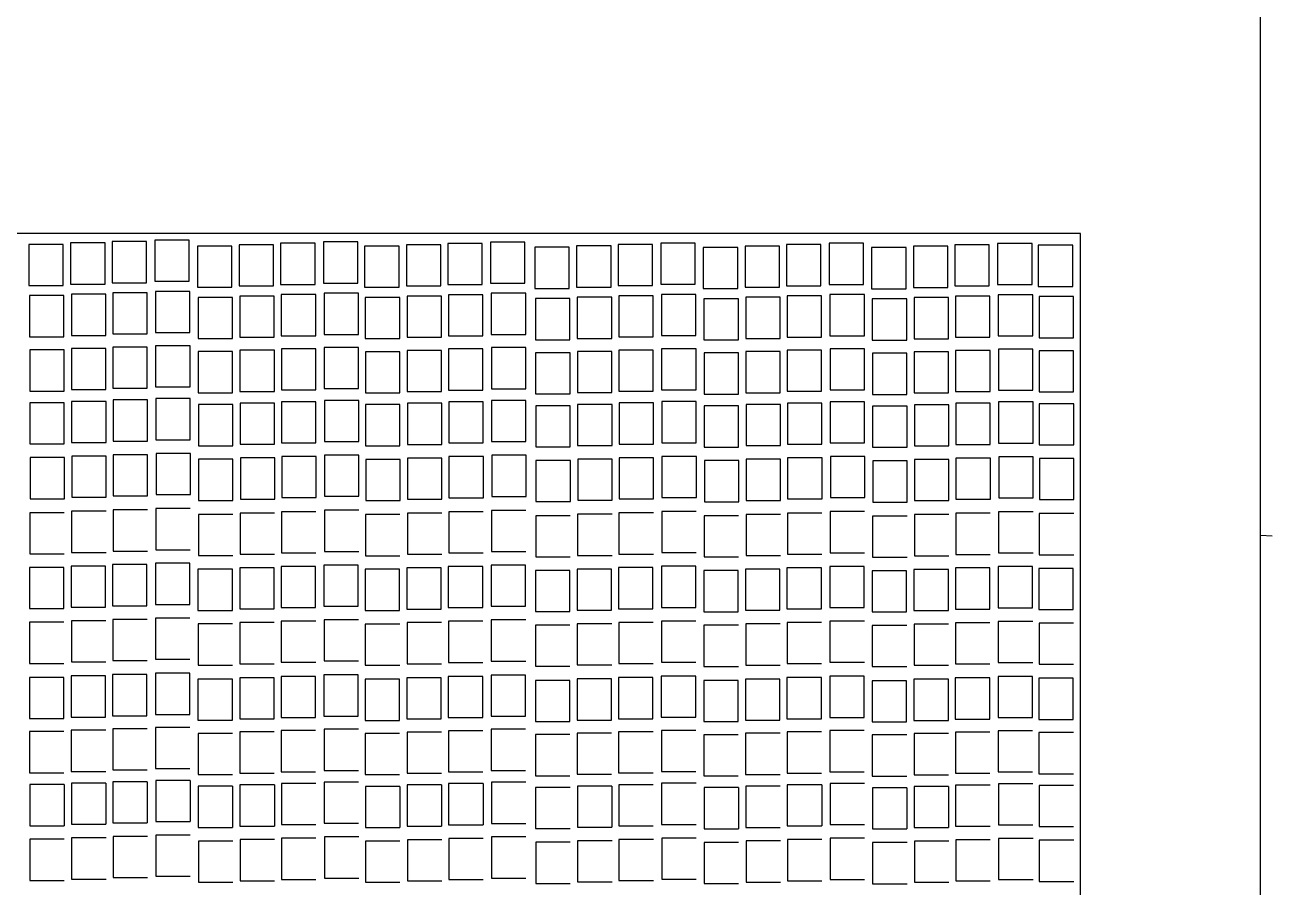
# Model space of a CAD drawing. Header units: inches. Extents: x -5775 to 2930, y 591 to 3437.
# Drawn here: x -5590.98 to -5579.68, y 2869.41 to 2877.22 of the extents above; entities that cross this region are included whole.
import ezdxf

# ---------------------------------------------------------------- set-up
doc = ezdxf.new("R2010")
doc.units = ezdxf.units.IN
doc.header["$LTSCALE"] = 20
doc.header["$MEASUREMENT"] = 0
doc.layers.add('Accesories', color=27, linetype='Continuous')

# ---------------------------------------------------------------- blocks, each defined once
blk = doc.blocks.new('Diesel Generator pl')
at = {"layer": 'Accesories'}
for p, q in [((5.3661, 2.01598), (5.36665, 2.02368)), ((5.3661, 2.01598), (5.36665, 2.02368)), ((6.20171, 2.01598), (3.76028, 2.01598)), ((6.20171, 2.01598), (4.46165, 2.01598)), ((6.04698, 1.89511), (5.16378, 1.89511)), ((5.16378, 1.89511), (5.16378, 0.53221)), ((5.17171, 1.8899), (5.17171, 1.8668)), ((5.19931, 1.8899), (5.17171, 1.8899)), ((5.19931, 1.8668), (5.19931, 1.8899)), ((5.23373, 1.89036), (5.20613, 1.89036)), ((5.20613, 1.89036), (5.20613, 1.86726)), ((5.23373, 1.86726), (5.23373, 1.89036)), ((5.24253, 1.89043), (5.24253, 1.86733)), ((5.27013, 1.89043), (5.24253, 1.89043)), ((5.27013, 1.86733), (5.27013, 1.89043)), ((5.30562, 1.89056), (5.27802, 1.89056)), ((5.27802, 1.89056), (5.27802, 1.86746)), ((5.30562, 1.86746), (5.30562, 1.89056)), ((5.34236, 1.89067), (5.31476, 1.89067)), ((5.31476, 1.89067), (5.31476, 1.86757)), ((5.34236, 1.86757), (5.34236, 1.89067)), ((5.35177, 1.89055), (5.35177, 1.86745)), ((5.37937, 1.86745), (5.37937, 1.89055)), ((5.4161, 1.89025), (5.3885, 1.89025)), ((5.3885, 1.89025), (5.3885, 1.86715)), ((5.4161, 1.86715), (5.4161, 1.89025)), ((5.42524, 1.89036), (5.42524, 1.86726)), ((5.45284, 1.86726), (5.45284, 1.89036)), ((5.48985, 1.89024), (5.46225, 1.89024)), ((5.46225, 1.89024), (5.46225, 1.86714)), ((5.48985, 1.86714), (5.48985, 1.89024)), ((5.49865, 1.89032), (5.49865, 1.86722)), ((5.52625, 1.86722), (5.52625, 1.89032)), ((5.53414, 1.89044), (5.53414, 1.86734)), ((5.56174, 1.86734), (5.56174, 1.89044)), ((5.57088, 1.89056), (5.57088, 1.86746)), ((5.59848, 1.86746), (5.59848, 1.89056)), ((5.17171, 1.8668), (5.19931, 1.8668)), ((5.20613, 1.86726), (5.23373, 1.86726)), ((5.24253, 1.86733), (5.27013, 1.86733)), ((5.27802, 1.86746), (5.30562, 1.86746)), ((5.31476, 1.86757), (5.34236, 1.86757)), ((5.35177, 1.86745), (5.37937, 1.86745)), ((5.3885, 1.86715), (5.4161, 1.86715)), ((5.42524, 1.86726), (5.45284, 1.86726)), ((5.46225, 1.86714), (5.48985, 1.86714)), ((5.49865, 1.86722), (5.52625, 1.86722)), ((5.53414, 1.86734), (5.56174, 1.86734)), ((5.57088, 1.86746), (5.59848, 1.86746)), ((5.17051, 1.86258), (5.17051, 1.83948)), ((5.19811, 1.86258), (5.17051, 1.86258)), ((5.19811, 1.83948), (5.19811, 1.86258)), ((5.23253, 1.86303), (5.20493, 1.86303)), ((5.20493, 1.86303), (5.20493, 1.83993)), ((5.23253, 1.83993), (5.23253, 1.86303)), ((5.24133, 1.86311), (5.24133, 1.84001)), ((5.26893, 1.86311), (5.24133, 1.86311)), ((5.26893, 1.84001), (5.26893, 1.86311)), ((5.30442, 1.86324), (5.27682, 1.86324)), ((5.27682, 1.86324), (5.27682, 1.84014)), ((5.30442, 1.84014), (5.30442, 1.86324)), ((5.34116, 1.86335), (5.31356, 1.86335)), ((5.31356, 1.86335), (5.31356, 1.84025)), ((5.34116, 1.84025), (5.34116, 1.86335)), ((5.35057, 1.86323), (5.35057, 1.84013)), ((5.37817, 1.84013), (5.37817, 1.86323)), ((5.3873, 1.86292), (5.3873, 1.83982)), ((5.4149, 1.86292), (5.3873, 1.86292)), ((5.4149, 1.83982), (5.4149, 1.86292)), ((5.42404, 1.86303), (5.42404, 1.83993)), ((5.45164, 1.83993), (5.45164, 1.86303)), ((5.46105, 1.86292), (5.46105, 1.83982)), ((5.48865, 1.86292), (5.46105, 1.86292)), ((5.48865, 1.83982), (5.48865, 1.86292)), ((5.49745, 1.86299), (5.49745, 1.83989)), ((5.52505, 1.83989), (5.52505, 1.86299)), ((5.53294, 1.86312), (5.53294, 1.84002)), ((5.56054, 1.84002), (5.56054, 1.86312)), ((5.56968, 1.86323), (5.56968, 1.84013)), ((5.59728, 1.84013), (5.59728, 1.86323)), ((5.17051, 1.83948), (5.19811, 1.83948)), ((5.19903, 1.83385), (5.17143, 1.83385)), ((5.17143, 1.83385), (5.17143, 1.81075)), ((5.19903, 1.81075), (5.19903, 1.83385)), ((5.20493, 1.83993), (5.23253, 1.83993)), ((5.23344, 1.83431), (5.20584, 1.83431)), ((5.20584, 1.83431), (5.20584, 1.81121)), ((5.23344, 1.81121), (5.23344, 1.83431)), ((5.24133, 1.84001), (5.26893, 1.84001)), ((5.24225, 1.83439), (5.24225, 1.81129)), ((5.26985, 1.83439), (5.24225, 1.83439)), ((5.26985, 1.81129), (5.26985, 1.83439)), ((5.27682, 1.84014), (5.30442, 1.84014)), ((5.30534, 1.83451), (5.27774, 1.83451)), ((5.27774, 1.83451), (5.27774, 1.81141)), ((5.30534, 1.81141), (5.30534, 1.83451)), ((5.31356, 1.84025), (5.34116, 1.84025)), ((5.34208, 1.83462), (5.31448, 1.83462)), ((5.31448, 1.83462), (5.31448, 1.81152)), ((5.34208, 1.81152), (5.34208, 1.83462)), ((5.35057, 1.84013), (5.37817, 1.84013)), ((5.35149, 1.83451), (5.35149, 1.81141)), ((5.37909, 1.81141), (5.37909, 1.83451)), ((5.3873, 1.83982), (5.4149, 1.83982)), ((5.41582, 1.8342), (5.38822, 1.8342)), ((5.38822, 1.8342), (5.38822, 1.8111)), ((5.41582, 1.8111), (5.41582, 1.8342)), ((5.42404, 1.83993), (5.45164, 1.83993)), ((5.42495, 1.83431), (5.42495, 1.81121)), ((5.45255, 1.81121), (5.45255, 1.83431)), ((5.46105, 1.83982), (5.48865, 1.83982)), ((5.46196, 1.83419), (5.46196, 1.81109)), ((5.48956, 1.83419), (5.46196, 1.83419)), ((5.48956, 1.81109), (5.48956, 1.83419)), ((5.49745, 1.83989), (5.52505, 1.83989)), ((5.49837, 1.83427), (5.49837, 1.81117)), ((5.52597, 1.81117), (5.52597, 1.83427)), ((5.53294, 1.84002), (5.56054, 1.84002)), ((5.53386, 1.8344), (5.53386, 1.8113)), ((5.56146, 1.8113), (5.56146, 1.8344)), ((5.56968, 1.84013), (5.59728, 1.84013)), ((5.5706, 1.83451), (5.5706, 1.81141)), ((5.5982, 1.81141), (5.5982, 1.83451)), ((5.17143, 1.81075), (5.19903, 1.81075)), ((5.20584, 1.81121), (5.23344, 1.81121)), ((5.24225, 1.81129), (5.26985, 1.81129)), ((5.27774, 1.81141), (5.30534, 1.81141)), ((5.31448, 1.81152), (5.34208, 1.81152)), ((5.35149, 1.81141), (5.37909, 1.81141)), ((5.38822, 1.8111), (5.41582, 1.8111)), ((5.42495, 1.81121), (5.45255, 1.81121)), ((5.46196, 1.81109), (5.48956, 1.81109)), ((5.49837, 1.81117), (5.52597, 1.81117)), ((5.53386, 1.8113), (5.56146, 1.8113)), ((5.5706, 1.81141), (5.5982, 1.81141)), ((5.19996, 1.80606), (5.17236, 1.80606)), ((5.17236, 1.80606), (5.17236, 1.78296)), ((5.19996, 1.78296), (5.19996, 1.80606)), ((5.23438, 1.80652), (5.20678, 1.80652)), ((5.20678, 1.80652), (5.20678, 1.78342)), ((5.23438, 1.78342), (5.23438, 1.80652)), ((5.24318, 1.80659), (5.24318, 1.78349)), ((5.27078, 1.80659), (5.24318, 1.80659)), ((5.27078, 1.78349), (5.27078, 1.80659)), ((5.30628, 1.80672), (5.27868, 1.80672)), ((5.27868, 1.80672), (5.27868, 1.78362)), ((5.30628, 1.78362), (5.30628, 1.80672)), ((5.31541, 1.80683), (5.31541, 1.78373)), ((5.34301, 1.80683), (5.31541, 1.80683)), ((5.34301, 1.78373), (5.34301, 1.80683)), ((5.35242, 1.80671), (5.35242, 1.78361)), ((5.38002, 1.78361), (5.38002, 1.80671)), ((5.38915, 1.80641), (5.38915, 1.78331)), ((5.41675, 1.80641), (5.38915, 1.80641)), ((5.41675, 1.78331), (5.41675, 1.80641)), ((5.42589, 1.80652), (5.42589, 1.78342)), ((5.45349, 1.78342), (5.45349, 1.80652)), ((5.4905, 1.8064), (5.4629, 1.8064)), ((5.4629, 1.8064), (5.4629, 1.7833)), ((5.4905, 1.7833), (5.4905, 1.8064)), ((5.4993, 1.80648), (5.4993, 1.78338)), ((5.5269, 1.78338), (5.5269, 1.80648)), ((5.53479, 1.80661), (5.53479, 1.78351)), ((5.53479, 1.80661), (5.56239, 1.80661)), ((5.56239, 1.78351), (5.56239, 1.80661)), ((5.57153, 1.80672), (5.57153, 1.78362)), ((5.59913, 1.78362), (5.59913, 1.80672)), ((5.20678, 1.78342), (5.23438, 1.78342)), ((5.24318, 1.78349), (5.27078, 1.78349)), ((5.27868, 1.78362), (5.30628, 1.78362)), ((5.31541, 1.78373), (5.34301, 1.78373)), ((5.35242, 1.78361), (5.38002, 1.78361)), ((5.38915, 1.78331), (5.41675, 1.78331)), ((5.42589, 1.78342), (5.45349, 1.78342)), ((5.4629, 1.7833), (5.4905, 1.7833)), ((5.4993, 1.78338), (5.5269, 1.78338)), ((5.53479, 1.78351), (5.56239, 1.78351)), ((5.57153, 1.78362), (5.59913, 1.78362)), ((5.17236, 1.78296), (5.19996, 1.78296)), ((5.17331, 1.77802), (5.17331, 1.75492)), ((5.20091, 1.77802), (5.17331, 1.77802)), ((5.20091, 1.75492), (5.20091, 1.77802)), ((5.23532, 1.77847), (5.20772, 1.77847)), ((5.20772, 1.77847), (5.20772, 1.75537)), ((5.23532, 1.75537), (5.23532, 1.77847)), ((5.27173, 1.77855), (5.24413, 1.77855)), ((5.24413, 1.77855), (5.24413, 1.75545)), ((5.27173, 1.75545), (5.27173, 1.77855)), ((5.30722, 1.77868), (5.27962, 1.77868)), ((5.27962, 1.77868), (5.27962, 1.75558)), ((5.30722, 1.75558), (5.30722, 1.77868)), ((5.34396, 1.77879), (5.31636, 1.77879)), ((5.31636, 1.77879), (5.31636, 1.75569)), ((5.34396, 1.75569), (5.34396, 1.77879)), ((5.35336, 1.77867), (5.35336, 1.75557)), ((5.38096, 1.75557), (5.38096, 1.77867)), ((5.3901, 1.77836), (5.3901, 1.75526)), ((5.4177, 1.77836), (5.3901, 1.77836)), ((5.4177, 1.75526), (5.4177, 1.77836)), ((5.42683, 1.77847), (5.42683, 1.75537)), ((5.45443, 1.75537), (5.45443, 1.77847)), ((5.49144, 1.77836), (5.46384, 1.77836)), ((5.46384, 1.77836), (5.46384, 1.75526)), ((5.49144, 1.75526), (5.49144, 1.77836)), ((5.50025, 1.77843), (5.50025, 1.75533)), ((5.52785, 1.75533), (5.52785, 1.77843)), ((5.53574, 1.77856), (5.53574, 1.75546)), ((5.53574, 1.77856), (5.56334, 1.77856)), ((5.56334, 1.75546), (5.56334, 1.77856)), ((5.57247, 1.77867), (5.57247, 1.75557)), ((5.60007, 1.75557), (5.60007, 1.77867)), ((5.19796, 1.74956), (5.17036, 1.74956)), ((5.17036, 1.74956), (5.17036, 1.72646)), ((5.17331, 1.75492), (5.20091, 1.75492)), ((5.19796, 1.72646), (5.19796, 1.74956)), ((5.23238, 1.75002), (5.20478, 1.75002)), ((5.20478, 1.75002), (5.20478, 1.72692)), ((5.20772, 1.75537), (5.23532, 1.75537)), ((5.23238, 1.72692), (5.23238, 1.75002)), ((5.26878, 1.75009), (5.24118, 1.75009)), ((5.24118, 1.75009), (5.24118, 1.72699)), ((5.24413, 1.75545), (5.27173, 1.75545)), ((5.26878, 1.72699), (5.26878, 1.75009)), ((5.30427, 1.75022), (5.27667, 1.75022)), ((5.27667, 1.75022), (5.27667, 1.72712)), ((5.27962, 1.75558), (5.30722, 1.75558)), ((5.30427, 1.72712), (5.30427, 1.75022)), ((5.31341, 1.75033), (5.31341, 1.72723)), ((5.34101, 1.75033), (5.31341, 1.75033)), ((5.31636, 1.75569), (5.34396, 1.75569)), ((5.34101, 1.72723), (5.34101, 1.75033)), ((5.35042, 1.75021), (5.35042, 1.72711)), ((5.35336, 1.75557), (5.38096, 1.75557)), ((5.37802, 1.72711), (5.37802, 1.75021)), ((5.41475, 1.74991), (5.38715, 1.74991)), ((5.38715, 1.74991), (5.38715, 1.72681)), ((5.3901, 1.75526), (5.4177, 1.75526)), ((5.41475, 1.72681), (5.41475, 1.74991)), ((5.42389, 1.75002), (5.42389, 1.72692)), ((5.42683, 1.75537), (5.45443, 1.75537)), ((5.45149, 1.72692), (5.45149, 1.75002)), ((5.4885, 1.7499), (5.4609, 1.7499)), ((5.4609, 1.7499), (5.4609, 1.7268)), ((5.46384, 1.75526), (5.49144, 1.75526)), ((5.4885, 1.7268), (5.4885, 1.7499)), ((5.4973, 1.74998), (5.4973, 1.72688)), ((5.50025, 1.75533), (5.52785, 1.75533)), ((5.5249, 1.72688), (5.5249, 1.74998)), ((5.53279, 1.75011), (5.53279, 1.72701)), ((5.53574, 1.75546), (5.56334, 1.75546)), ((5.56039, 1.72701), (5.56039, 1.75011)), ((5.56953, 1.75022), (5.56953, 1.72712)), ((5.57247, 1.75557), (5.60007, 1.75557)), ((5.59713, 1.72712), (5.59713, 1.75022)), ((5.17036, 1.72646), (5.19796, 1.72646)), ((5.20478, 1.72692), (5.23238, 1.72692)), ((5.24118, 1.72699), (5.26878, 1.72699)), ((5.27667, 1.72712), (5.30427, 1.72712)), ((5.31341, 1.72723), (5.34101, 1.72723)), ((5.35042, 1.72711), (5.37802, 1.72711)), ((5.38715, 1.72681), (5.41475, 1.72681)), ((5.42389, 1.72692), (5.45149, 1.72692)), ((5.4609, 1.7268), (5.4885, 1.7268)), ((5.4973, 1.72688), (5.5249, 1.72688)), ((5.53279, 1.72701), (5.56039, 1.72701)), ((5.56953, 1.72712), (5.59713, 1.72712)), ((5.19888, 1.72084), (5.17128, 1.72084)), ((5.17128, 1.72084), (5.17128, 1.69774)), ((5.19888, 1.69774), (5.19888, 1.72084)), ((5.23329, 1.72129), (5.20569, 1.72129)), ((5.20569, 1.72129), (5.20569, 1.69819)), ((5.23329, 1.69819), (5.23329, 1.72129)), ((5.2421, 1.72137), (5.2421, 1.69827)), ((5.2697, 1.72137), (5.2421, 1.72137)), ((5.2697, 1.69827), (5.2697, 1.72137)), ((5.30519, 1.7215), (5.27759, 1.7215)), ((5.27759, 1.7215), (5.27759, 1.6984)), ((5.30519, 1.6984), (5.30519, 1.7215)), ((5.31433, 1.72161), (5.31433, 1.69851)), ((5.34193, 1.72161), (5.31433, 1.72161)), ((5.34193, 1.69851), (5.34193, 1.72161)), ((5.35134, 1.72149), (5.35134, 1.69839)), ((5.37894, 1.69839), (5.37894, 1.72149)), ((5.38807, 1.72119), (5.38807, 1.69809)), ((5.41567, 1.72119), (5.38807, 1.72119)), ((5.41567, 1.69809), (5.41567, 1.72119)), ((5.4248, 1.7213), (5.4248, 1.6982)), ((5.4524, 1.6982), (5.4524, 1.7213)), ((5.46181, 1.72118), (5.46181, 1.69808)), ((5.48941, 1.72118), (5.46181, 1.72118)), ((5.48941, 1.69808), (5.48941, 1.72118)), ((5.49822, 1.72126), (5.49822, 1.69816)), ((5.52582, 1.69816), (5.52582, 1.72126)), ((5.53371, 1.72138), (5.53371, 1.69828)), ((5.53371, 1.72138), (5.56131, 1.72138)), ((5.56131, 1.69828), (5.56131, 1.72138)), ((5.57045, 1.72149), (5.57045, 1.69839)), ((5.59805, 1.69839), (5.59805, 1.72149)), ((5.17128, 1.69774), (5.19888, 1.69774)), ((5.17221, 1.69305), (5.17221, 1.66995)), ((5.19981, 1.69305), (5.17221, 1.69305)), ((5.19981, 1.66995), (5.19981, 1.69305)), ((5.20569, 1.69819), (5.23329, 1.69819)), ((5.20663, 1.6935), (5.20663, 1.6704)), ((5.23423, 1.6935), (5.20663, 1.6935)), ((5.23423, 1.6704), (5.23423, 1.6935)), ((5.2421, 1.69827), (5.2697, 1.69827)), ((5.27063, 1.69358), (5.24303, 1.69358)), ((5.24303, 1.69358), (5.24303, 1.67048)), ((5.27063, 1.67048), (5.27063, 1.69358)), ((5.27759, 1.6984), (5.30519, 1.6984)), ((5.30613, 1.69371), (5.27853, 1.69371)), ((5.27853, 1.69371), (5.27853, 1.67061)), ((5.30613, 1.67061), (5.30613, 1.69371)), ((5.31433, 1.69851), (5.34193, 1.69851)), ((5.31526, 1.69382), (5.31526, 1.67072)), ((5.34286, 1.69382), (5.31526, 1.69382)), ((5.34286, 1.67072), (5.34286, 1.69382)), ((5.35134, 1.69839), (5.37894, 1.69839)), ((5.35227, 1.6937), (5.35227, 1.6706)), ((5.37987, 1.6706), (5.37987, 1.6937)), ((5.38807, 1.69809), (5.41567, 1.69809)), ((5.389, 1.69339), (5.389, 1.67029)), ((5.4166, 1.69339), (5.389, 1.69339)), ((5.4166, 1.67029), (5.4166, 1.69339)), ((5.4248, 1.6982), (5.4524, 1.6982)), ((5.42574, 1.6935), (5.42574, 1.6704)), ((5.45334, 1.6704), (5.45334, 1.6935)), ((5.46181, 1.69808), (5.48941, 1.69808)), ((5.49035, 1.69339), (5.46275, 1.69339)), ((5.46275, 1.69339), (5.46275, 1.67029)), ((5.49035, 1.67029), (5.49035, 1.69339)), ((5.49822, 1.69816), (5.52582, 1.69816)), ((5.49915, 1.69346), (5.49915, 1.67036)), ((5.52675, 1.67036), (5.52675, 1.69346)), ((5.53371, 1.69828), (5.56131, 1.69828)), ((5.53464, 1.69359), (5.53464, 1.67049)), ((5.56224, 1.67049), (5.56224, 1.69359)), ((5.57045, 1.69839), (5.59805, 1.69839)), ((5.57138, 1.6937), (5.57138, 1.6706)), ((5.59898, 1.6706), (5.59898, 1.6937)), ((5.17221, 1.66995), (5.19981, 1.66995)), ((5.20663, 1.6704), (5.23423, 1.6704)), ((5.24303, 1.67048), (5.27063, 1.67048)), ((5.27853, 1.67061), (5.30613, 1.67061)), ((5.31526, 1.67072), (5.34286, 1.67072)), ((5.35227, 1.6706), (5.37987, 1.6706)), ((5.389, 1.67029), (5.4166, 1.67029)), ((5.42574, 1.6704), (5.45334, 1.6704)), ((5.46275, 1.67029), (5.49035, 1.67029)), ((5.49915, 1.67036), (5.52675, 1.67036)), ((5.53464, 1.67049), (5.56224, 1.67049)), ((5.57138, 1.6706), (5.59898, 1.6706)), ((5.20076, 1.665), (5.17316, 1.665)), ((5.17316, 1.665), (5.17316, 1.6419)), ((5.20076, 1.6419), (5.20076, 1.665)), ((5.23517, 1.66546), (5.20757, 1.66546)), ((5.20757, 1.66546), (5.20757, 1.64236)), ((5.23517, 1.64236), (5.23517, 1.66546)), ((5.24398, 1.66553), (5.24398, 1.64243)), ((5.27158, 1.66553), (5.24398, 1.66553)), ((5.27158, 1.64243), (5.27158, 1.66553)), ((5.30707, 1.66566), (5.27947, 1.66566)), ((5.27947, 1.66566), (5.27947, 1.64256)), ((5.30707, 1.64256), (5.30707, 1.66566)), ((5.31621, 1.66577), (5.31621, 1.64267)), ((5.34381, 1.66577), (5.31621, 1.66577)), ((5.34381, 1.64267), (5.34381, 1.66577)), ((5.35321, 1.66565), (5.35321, 1.64255)), ((5.38081, 1.64255), (5.38081, 1.66565)), ((5.41755, 1.66535), (5.38995, 1.66535)), ((5.38995, 1.66535), (5.38995, 1.64225)), ((5.41755, 1.64225), (5.41755, 1.66535)), ((5.42668, 1.66546), (5.42668, 1.64236)), ((5.45428, 1.64236), (5.45428, 1.66546)), ((5.49129, 1.66534), (5.46369, 1.66534)), ((5.46369, 1.66534), (5.46369, 1.64224)), ((5.49129, 1.64224), (5.49129, 1.66534)), ((5.5001, 1.66542), (5.5001, 1.64232)), ((5.5277, 1.64232), (5.5277, 1.66542)), ((5.53559, 1.66555), (5.56319, 1.66555)), ((5.53559, 1.66555), (5.53559, 1.64245)), ((5.56319, 1.64245), (5.56319, 1.66555)), ((5.57232, 1.66566), (5.57232, 1.64256)), ((5.59992, 1.64256), (5.59992, 1.66566)), ((5.17316, 1.6419), (5.20076, 1.6419)), ((5.20757, 1.64236), (5.23517, 1.64236)), ((5.24398, 1.64243), (5.27158, 1.64243)), ((5.27947, 1.64256), (5.30707, 1.64256)), ((5.31621, 1.64267), (5.34381, 1.64267)), ((5.35321, 1.64255), (5.38081, 1.64255)), ((5.38995, 1.64225), (5.41755, 1.64225)), ((5.42668, 1.64236), (5.45428, 1.64236)), ((5.46369, 1.64224), (5.49129, 1.64224)), ((5.5001, 1.64232), (5.5277, 1.64232)), ((5.53559, 1.64245), (5.56319, 1.64245)), ((5.57232, 1.64256), (5.59992, 1.64256)), ((5.19788, 1.63651), (5.17028, 1.63651)), ((5.17028, 1.63651), (5.17028, 1.61341)), ((5.19788, 1.61341), (5.19788, 1.63651)), ((5.23229, 1.63697), (5.20469, 1.63697)), ((5.20469, 1.63697), (5.20469, 1.61387)), ((5.23229, 1.61387), (5.23229, 1.63697)), ((5.2687, 1.63704), (5.2411, 1.63704)), ((5.2411, 1.63704), (5.2411, 1.61394)), ((5.2687, 1.61394), (5.2687, 1.63704)), ((5.30419, 1.63717), (5.27659, 1.63717)), ((5.27659, 1.63717), (5.27659, 1.61407)), ((5.30419, 1.61407), (5.30419, 1.63717)), ((5.34093, 1.63728), (5.31333, 1.63728)), ((5.31333, 1.63728), (5.31333, 1.61418)), ((5.34093, 1.61418), (5.34093, 1.63728)), ((5.35033, 1.63716), (5.35033, 1.61406)), ((5.37793, 1.61406), (5.37793, 1.63716)), ((5.38707, 1.63686), (5.38707, 1.61376)), ((5.41467, 1.63686), (5.38707, 1.63686)), ((5.41467, 1.61376), (5.41467, 1.63686)), ((5.4238, 1.63697), (5.4238, 1.61387)), ((5.4514, 1.61387), (5.4514, 1.63697)), ((5.46081, 1.63685), (5.46081, 1.61375)), ((5.48841, 1.63685), (5.46081, 1.63685)), ((5.48841, 1.61375), (5.48841, 1.63685)), ((5.49721, 1.63693), (5.49721, 1.61383)), ((5.52481, 1.61383), (5.52481, 1.63693)), ((5.53271, 1.63705), (5.53271, 1.61395)), ((5.56031, 1.61395), (5.56031, 1.63705)), ((5.56944, 1.63716), (5.56944, 1.61406)), ((5.59704, 1.61406), (5.59704, 1.63716)), ((5.17028, 1.61341), (5.19788, 1.61341)), ((5.19879, 1.60779), (5.17119, 1.60779)), ((5.17119, 1.60779), (5.17119, 1.58469)), ((5.19879, 1.58469), (5.19879, 1.60779)), ((5.20469, 1.61387), (5.23229, 1.61387)), ((5.23321, 1.60824), (5.20561, 1.60824)), ((5.20561, 1.60824), (5.20561, 1.58514)), ((5.23321, 1.58514), (5.23321, 1.60824)), ((5.2411, 1.61394), (5.2687, 1.61394)), ((5.24201, 1.60832), (5.24201, 1.58522)), ((5.26961, 1.60832), (5.24201, 1.60832)), ((5.26961, 1.58522), (5.26961, 1.60832)), ((5.27659, 1.61407), (5.30419, 1.61407)), ((5.30511, 1.60845), (5.27751, 1.60845)), ((5.27751, 1.60845), (5.27751, 1.58535)), ((5.30511, 1.58535), (5.30511, 1.60845)), ((5.31333, 1.61418), (5.34093, 1.61418)), ((5.34184, 1.60856), (5.31424, 1.60856)), ((5.31424, 1.60856), (5.31424, 1.58546)), ((5.34184, 1.58546), (5.34184, 1.60856)), ((5.35033, 1.61406), (5.37793, 1.61406)), ((5.35125, 1.60844), (5.35125, 1.58534)), ((5.37885, 1.58534), (5.37885, 1.60844)), ((5.38707, 1.61376), (5.41467, 1.61376)), ((5.38798, 1.60813), (5.38798, 1.58503)), ((5.41558, 1.60813), (5.38798, 1.60813)), ((5.41558, 1.58503), (5.41558, 1.60813)), ((5.4238, 1.61387), (5.4514, 1.61387)), ((5.42472, 1.60825), (5.42472, 1.58515)), ((5.45232, 1.58515), (5.45232, 1.60825)), ((5.46081, 1.61375), (5.48841, 1.61375)), ((5.48933, 1.60813), (5.46173, 1.60813)), ((5.46173, 1.60813), (5.46173, 1.58503)), ((5.48933, 1.58503), (5.48933, 1.60813)), ((5.49721, 1.61383), (5.52481, 1.61383)), ((5.49813, 1.6082), (5.49813, 1.5851)), ((5.52573, 1.5851), (5.52573, 1.6082)), ((5.53271, 1.61395), (5.56031, 1.61395)), ((5.53363, 1.60833), (5.53363, 1.58523)), ((5.56123, 1.58523), (5.56123, 1.60833)), ((5.56944, 1.61406), (5.59704, 1.61406)), ((5.57036, 1.60844), (5.57036, 1.58534)), ((5.59796, 1.58534), (5.59796, 1.60844)), ((5.17119, 1.58469), (5.19879, 1.58469)), ((5.20561, 1.58514), (5.23321, 1.58514)), ((5.24201, 1.58522), (5.26961, 1.58522)), ((5.27751, 1.58535), (5.30511, 1.58535)), ((5.31424, 1.58546), (5.34184, 1.58546)), ((5.35125, 1.58534), (5.37885, 1.58534)), ((5.38798, 1.58503), (5.41558, 1.58503)), ((5.42472, 1.58515), (5.45232, 1.58515)), ((5.46173, 1.58503), (5.48933, 1.58503)), ((5.49813, 1.5851), (5.52573, 1.5851)), ((5.53363, 1.58523), (5.56123, 1.58523)), ((5.57036, 1.58534), (5.59796, 1.58534)), ((5.19973, 1.57999), (5.17213, 1.57999)), ((5.17213, 1.57999), (5.17213, 1.55689)), ((5.19973, 1.55689), (5.19973, 1.57999)), ((5.23415, 1.58045), (5.20655, 1.58045)), ((5.20655, 1.58045), (5.20655, 1.55735)), ((5.23415, 1.55735), (5.23415, 1.58045)), ((5.24295, 1.58053), (5.24295, 1.55743)), ((5.27055, 1.58053), (5.24295, 1.58053)), ((5.27055, 1.55743), (5.27055, 1.58053)), ((5.30604, 1.58065), (5.27844, 1.58065)), ((5.27844, 1.58065), (5.27844, 1.55755)), ((5.30604, 1.55755), (5.30604, 1.58065)), ((5.31518, 1.58077), (5.31518, 1.55767)), ((5.34278, 1.58077), (5.31518, 1.58077)), ((5.34278, 1.55767), (5.34278, 1.58077)), ((5.35219, 1.58065), (5.35219, 1.55755)), ((5.37979, 1.55755), (5.37979, 1.58065)), ((5.41652, 1.58034), (5.38892, 1.58034)), ((5.38892, 1.58034), (5.38892, 1.55724)), ((5.41652, 1.55724), (5.41652, 1.58034)), ((5.42566, 1.58045), (5.42566, 1.55735)), ((5.45326, 1.55735), (5.45326, 1.58045)), ((5.49026, 1.58033), (5.46266, 1.58033)), ((5.46266, 1.58033), (5.46266, 1.55723)), ((5.49026, 1.55723), (5.49026, 1.58033)), ((5.49907, 1.58041), (5.49907, 1.55731)), ((5.52667, 1.55731), (5.52667, 1.58041)), ((5.53456, 1.58054), (5.53456, 1.55744)), ((5.53456, 1.58054), (5.56216, 1.58054)), ((5.56216, 1.55744), (5.56216, 1.58054)), ((5.5713, 1.58065), (5.5713, 1.55755)), ((5.5989, 1.55755), (5.5989, 1.58065)), ((5.20655, 1.55735), (5.23415, 1.55735)), ((5.24295, 1.55743), (5.27055, 1.55743)), ((5.27844, 1.55755), (5.30604, 1.55755)), ((5.31518, 1.55767), (5.34278, 1.55767)), ((5.35219, 1.55755), (5.37979, 1.55755)), ((5.38892, 1.55724), (5.41652, 1.55724)), ((5.42566, 1.55735), (5.45326, 1.55735)), ((5.46266, 1.55723), (5.49026, 1.55723)), ((5.49907, 1.55731), (5.52667, 1.55731)), ((5.53456, 1.55744), (5.56216, 1.55744)), ((5.5713, 1.55755), (5.5989, 1.55755)), ((5.17213, 1.55689), (5.19973, 1.55689)), ((5.17307, 1.55195), (5.17307, 1.52885)), ((5.20067, 1.55195), (5.17307, 1.55195)), ((5.20067, 1.52885), (5.20067, 1.55195)), ((5.20749, 1.55241), (5.20749, 1.52931)), ((5.23509, 1.55241), (5.20749, 1.55241)), ((5.23509, 1.52931), (5.23509, 1.55241)), ((5.24389, 1.55248), (5.24389, 1.52938)), ((5.27149, 1.55248), (5.24389, 1.55248)), ((5.27149, 1.52938), (5.27149, 1.55248)), ((5.30699, 1.55261), (5.27939, 1.55261)), ((5.27939, 1.55261), (5.27939, 1.52951)), ((5.30699, 1.52951), (5.30699, 1.55261)), ((5.34372, 1.55272), (5.31612, 1.55272)), ((5.31612, 1.55272), (5.31612, 1.52962)), ((5.34372, 1.52962), (5.34372, 1.55272)), ((5.35313, 1.5526), (5.35313, 1.5295)), ((5.38073, 1.5295), (5.38073, 1.5526)), ((5.41746, 1.5523), (5.38986, 1.5523)), ((5.38986, 1.5523), (5.38986, 1.5292)), ((5.41746, 1.5292), (5.41746, 1.5523)), ((5.4266, 1.55241), (5.4266, 1.52931)), ((5.4542, 1.52931), (5.4542, 1.55241)), ((5.49121, 1.55229), (5.46361, 1.55229)), ((5.46361, 1.55229), (5.46361, 1.52919)), ((5.49121, 1.52919), (5.49121, 1.55229)), ((5.50001, 1.55237), (5.50001, 1.52927)), ((5.52761, 1.52927), (5.52761, 1.55237)), ((5.5355, 1.55249), (5.5355, 1.52939)), ((5.5631, 1.52939), (5.5631, 1.55249)), ((5.57224, 1.55261), (5.57224, 1.52951)), ((5.59984, 1.52951), (5.59984, 1.55261)), ((5.17307, 1.52885), (5.20067, 1.52885)), ((5.20749, 1.52931), (5.23509, 1.52931)), ((5.24389, 1.52938), (5.27149, 1.52938)), ((5.27939, 1.52951), (5.30699, 1.52951)), ((5.31612, 1.52962), (5.34372, 1.52962)), ((5.35313, 1.5295), (5.38073, 1.5295)), ((5.38986, 1.5292), (5.41746, 1.5292)), ((5.4266, 1.52931), (5.4542, 1.52931)), ((5.46361, 1.52919), (5.49121, 1.52919)), ((5.50001, 1.52927), (5.52761, 1.52927)), ((5.5355, 1.52939), (5.5631, 1.52939)), ((5.57224, 1.52951), (5.59984, 1.52951)), ((5.19714, 1.52224), (5.16954, 1.52224)), ((5.16954, 1.52224), (5.16954, 1.49914)), ((5.19714, 1.49914), (5.19714, 1.52224)), ((5.20395, 1.5227), (5.20395, 1.4996)), ((5.23155, 1.5227), (5.20395, 1.5227)), ((5.23155, 1.4996), (5.23155, 1.5227)), ((5.24035, 1.52278), (5.24035, 1.49968)), ((5.26795, 1.52278), (5.24035, 1.52278)), ((5.26795, 1.49968), (5.26795, 1.52278)), ((5.30345, 1.5229), (5.27585, 1.5229)), ((5.27585, 1.5229), (5.27585, 1.4998)), ((5.30345, 1.4998), (5.30345, 1.5229)), ((5.34018, 1.52301), (5.31258, 1.52301)), ((5.31258, 1.52301), (5.31258, 1.49991)), ((5.34018, 1.49991), (5.34018, 1.52301)), ((5.34959, 1.5229), (5.34959, 1.4998)), ((5.37719, 1.4998), (5.37719, 1.5229)), ((5.38633, 1.52259), (5.38633, 1.49949)), ((5.41393, 1.52259), (5.38633, 1.52259)), ((5.41393, 1.49949), (5.41393, 1.52259)), ((5.42306, 1.5227), (5.42306, 1.4996)), ((5.45066, 1.4996), (5.45066, 1.5227)), ((5.48767, 1.52258), (5.46007, 1.52258)), ((5.46007, 1.52258), (5.46007, 1.49948)), ((5.48767, 1.49948), (5.48767, 1.52258)), ((5.49647, 1.52266), (5.49647, 1.49956)), ((5.52407, 1.49956), (5.52407, 1.52266)), ((5.53197, 1.52279), (5.53197, 1.49969)), ((5.55957, 1.49969), (5.55957, 1.52279)), ((5.5687, 1.5229), (5.5687, 1.4998)), ((5.5963, 1.4998), (5.5963, 1.5229)), ((5.16954, 1.49914), (5.19714, 1.49914)), ((5.20395, 1.4996), (5.23155, 1.4996)), ((5.24035, 1.49968), (5.26795, 1.49968)), ((5.27585, 1.4998), (5.30345, 1.4998)), ((5.31258, 1.49991), (5.34018, 1.49991)), ((5.34959, 1.4998), (5.37719, 1.4998)), ((5.38633, 1.49949), (5.41393, 1.49949)), ((5.42306, 1.4996), (5.45066, 1.4996)), ((5.46007, 1.49948), (5.48767, 1.49948)), ((5.49647, 1.49956), (5.52407, 1.49956)), ((5.53197, 1.49969), (5.55957, 1.49969)), ((5.5687, 1.4998), (5.5963, 1.4998)), ((5.17045, 1.49352), (5.17045, 1.47042)), ((5.19805, 1.49352), (5.17045, 1.49352)), ((5.19805, 1.47042), (5.19805, 1.49352)), ((5.20487, 1.49398), (5.20487, 1.47088)), ((5.23247, 1.49398), (5.20487, 1.49398)), ((5.23247, 1.47088), (5.23247, 1.49398)), ((5.26887, 1.49405), (5.24127, 1.49405)), ((5.24127, 1.49405), (5.24127, 1.47095)), ((5.26887, 1.47095), (5.26887, 1.49405)), ((5.27677, 1.49418), (5.27677, 1.47108)), ((5.30437, 1.49418), (5.27677, 1.49418)), ((5.30437, 1.47108), (5.30437, 1.49418)), ((5.3135, 1.49429), (5.3135, 1.47119)), ((5.3411, 1.49429), (5.3135, 1.49429)), ((5.3411, 1.47119), (5.3411, 1.49429)), ((5.35051, 1.49417), (5.35051, 1.47107)), ((5.37811, 1.47107), (5.37811, 1.49417)), ((5.38724, 1.49387), (5.38724, 1.47077)), ((5.41484, 1.49387), (5.38724, 1.49387)), ((5.41484, 1.47077), (5.41484, 1.49387)), ((5.42398, 1.49398), (5.42398, 1.47088)), ((5.45158, 1.47088), (5.45158, 1.49398)), ((5.46099, 1.49386), (5.46099, 1.47076)), ((5.48859, 1.49386), (5.46099, 1.49386)), ((5.48859, 1.47076), (5.48859, 1.49386)), ((5.49739, 1.49394), (5.49739, 1.47084)), ((5.52499, 1.47084), (5.52499, 1.49394)), ((5.53288, 1.49407), (5.53288, 1.47097)), ((5.53288, 1.49407), (5.56048, 1.49407)), ((5.56048, 1.47097), (5.56048, 1.49407)), ((5.56962, 1.49418), (5.56962, 1.47108)), ((5.59722, 1.47108), (5.59722, 1.49418)), ((5.17045, 1.47042), (5.19805, 1.47042)), ((5.17139, 1.46573), (5.17139, 1.44263)), ((5.19899, 1.46573), (5.17139, 1.46573)), ((5.19899, 1.44263), (5.19899, 1.46573)), ((5.20487, 1.47088), (5.23247, 1.47088)), ((5.2334, 1.46618), (5.2058, 1.46618)), ((5.2058, 1.46618), (5.2058, 1.44308)), ((5.2334, 1.44308), (5.2334, 1.46618)), ((5.24127, 1.47095), (5.26887, 1.47095)), ((5.26981, 1.46626), (5.24221, 1.46626)), ((5.24221, 1.46626), (5.24221, 1.44316)), ((5.26981, 1.44316), (5.26981, 1.46626)), ((5.27677, 1.47108), (5.30437, 1.47108)), ((5.3053, 1.46639), (5.2777, 1.46639)), ((5.2777, 1.46639), (5.2777, 1.44329)), ((5.3053, 1.44329), (5.3053, 1.46639)), ((5.3135, 1.47119), (5.3411, 1.47119)), ((5.34204, 1.4665), (5.31444, 1.4665)), ((5.31444, 1.4665), (5.31444, 1.4434)), ((5.34204, 1.4434), (5.34204, 1.4665)), ((5.35051, 1.47107), (5.37811, 1.47107)), ((5.35145, 1.46638), (5.35145, 1.44328)), ((5.37905, 1.44328), (5.37905, 1.46638)), ((5.38724, 1.47077), (5.41484, 1.47077)), ((5.41578, 1.46608), (5.38818, 1.46608)), ((5.38818, 1.46608), (5.38818, 1.44298)), ((5.41578, 1.44298), (5.41578, 1.46608)), ((5.42398, 1.47088), (5.45158, 1.47088)), ((5.42491, 1.46619), (5.42491, 1.44309)), ((5.45251, 1.44309), (5.45251, 1.46619)), ((5.46099, 1.47076), (5.48859, 1.47076)), ((5.46192, 1.46607), (5.46192, 1.44297)), ((5.48952, 1.46607), (5.46192, 1.46607)), ((5.48952, 1.44297), (5.48952, 1.46607)), ((5.49739, 1.47084), (5.52499, 1.47084)), ((5.49833, 1.46615), (5.49833, 1.44305)), ((5.52593, 1.44305), (5.52593, 1.46615)), ((5.53288, 1.47097), (5.56048, 1.47097)), ((5.53382, 1.46627), (5.53382, 1.44317)), ((5.53382, 1.46627), (5.56142, 1.46627)), ((5.56142, 1.44317), (5.56142, 1.46627)), ((5.56962, 1.47108), (5.59722, 1.47108)), ((5.57056, 1.46638), (5.57056, 1.44328)), ((5.59816, 1.44328), (5.59816, 1.46638)), ((5.17139, 1.44263), (5.19899, 1.44263)), ((5.2058, 1.44308), (5.2334, 1.44308)), ((5.24221, 1.44316), (5.26981, 1.44316)), ((5.2777, 1.44329), (5.3053, 1.44329)), ((5.31444, 1.4434), (5.34204, 1.4434)), ((5.35145, 1.44328), (5.37905, 1.44328)), ((5.38818, 1.44298), (5.41578, 1.44298)), ((5.42491, 1.44309), (5.45251, 1.44309)), ((5.46192, 1.44297), (5.48952, 1.44297)), ((5.49833, 1.44305), (5.52593, 1.44305)), ((5.53382, 1.44317), (5.56142, 1.44317)), ((5.57056, 1.44328), (5.59816, 1.44328)), ((5.19993, 1.43768), (5.17233, 1.43768)), ((5.17233, 1.43768), (5.17233, 1.41458)), ((5.19993, 1.41458), (5.19993, 1.43768)), ((5.23435, 1.43814), (5.20675, 1.43814)), ((5.20675, 1.43814), (5.20675, 1.41504)), ((5.23435, 1.41504), (5.23435, 1.43814)), ((5.24315, 1.43822), (5.24315, 1.41512)), ((5.27075, 1.43822), (5.24315, 1.43822)), ((5.27075, 1.41512), (5.27075, 1.43822)), ((5.27864, 1.43834), (5.27864, 1.41524)), ((5.30624, 1.43834), (5.27864, 1.43834)), ((5.30624, 1.41524), (5.30624, 1.43834)), ((5.34298, 1.43846), (5.31538, 1.43846)), ((5.31538, 1.43846), (5.31538, 1.41536)), ((5.34298, 1.41536), (5.34298, 1.43846)), ((5.35239, 1.43834), (5.35239, 1.41524)), ((5.37999, 1.41524), (5.37999, 1.43834)), ((5.41672, 1.43803), (5.38912, 1.43803)), ((5.38912, 1.43803), (5.38912, 1.41493)), ((5.41672, 1.41493), (5.41672, 1.43803)), ((5.42586, 1.43814), (5.42586, 1.41504)), ((5.45346, 1.41504), (5.45346, 1.43814)), ((5.46287, 1.43802), (5.46287, 1.41492)), ((5.49047, 1.43802), (5.46287, 1.43802)), ((5.49047, 1.41492), (5.49047, 1.43802)), ((5.49927, 1.4381), (5.49927, 1.415)), ((5.52687, 1.415), (5.52687, 1.4381)), ((5.53476, 1.43823), (5.56236, 1.43823)), ((5.53476, 1.43823), (5.53476, 1.41513)), ((5.56236, 1.41513), (5.56236, 1.43823)), ((5.5715, 1.43834), (5.5715, 1.41524)), ((5.5991, 1.41524), (5.5991, 1.43834)), ((5.20675, 1.41504), (5.23435, 1.41504)), ((5.24315, 1.41512), (5.27075, 1.41512)), ((5.27864, 1.41524), (5.30624, 1.41524)), ((5.31538, 1.41536), (5.34298, 1.41536)), ((5.35239, 1.41524), (5.37999, 1.41524)), ((5.38912, 1.41493), (5.41672, 1.41493)), ((5.42586, 1.41504), (5.45346, 1.41504)), ((5.46287, 1.41492), (5.49047, 1.41492)), ((5.49927, 1.415), (5.52687, 1.415)), ((5.53476, 1.41513), (5.56236, 1.41513)), ((5.5715, 1.41524), (5.5991, 1.41524)), ((5.16948, 1.41003), (5.16948, 1.38693)), ((5.19708, 1.41003), (5.16948, 1.41003)), ((5.17233, 1.41458), (5.19993, 1.41458)), ((5.19708, 1.38693), (5.19708, 1.41003)), ((5.20389, 1.41048), (5.20389, 1.38738)), ((5.23149, 1.41048), (5.20389, 1.41048)), ((5.23149, 1.38738), (5.23149, 1.41048)), ((5.2679, 1.41056), (5.2403, 1.41056)), ((5.2403, 1.41056), (5.2403, 1.38746)), ((5.2679, 1.38746), (5.2679, 1.41056)), ((5.27579, 1.41069), (5.27579, 1.38759)), ((5.30339, 1.41069), (5.27579, 1.41069)), ((5.30339, 1.38759), (5.30339, 1.41069)), ((5.31253, 1.4108), (5.31253, 1.3877)), ((5.34013, 1.4108), (5.31253, 1.4108)), ((5.34013, 1.3877), (5.34013, 1.4108)), ((5.34953, 1.41068), (5.34953, 1.38758)), ((5.37713, 1.38758), (5.37713, 1.41068)), ((5.38627, 1.41037), (5.38627, 1.38727)), ((5.41387, 1.41037), (5.38627, 1.41037)), ((5.41387, 1.38727), (5.41387, 1.41037)), ((5.423, 1.41048), (5.423, 1.38738)), ((5.4506, 1.38738), (5.4506, 1.41048)), ((5.48761, 1.41037), (5.46001, 1.41037)), ((5.46001, 1.41037), (5.46001, 1.38727)), ((5.48761, 1.38727), (5.48761, 1.41037)), ((5.49641, 1.41044), (5.49641, 1.38734)), ((5.52401, 1.38734), (5.52401, 1.41044)), ((5.53191, 1.41057), (5.53191, 1.38747)), ((5.55951, 1.38747), (5.55951, 1.41057)), ((5.56864, 1.41068), (5.56864, 1.38758)), ((5.59624, 1.38758), (5.59624, 1.41068)), ((5.16948, 1.38693), (5.19708, 1.38693)), ((5.17039, 1.3813), (5.17039, 1.3582)), ((5.19799, 1.3813), (5.17039, 1.3813)), ((5.19799, 1.3582), (5.19799, 1.3813)), ((5.20389, 1.38738), (5.23149, 1.38738)), ((5.23241, 1.38176), (5.20481, 1.38176)), ((5.20481, 1.38176), (5.20481, 1.35866)), ((5.23241, 1.35866), (5.23241, 1.38176)), ((5.2403, 1.38746), (5.2679, 1.38746)), ((5.24121, 1.38183), (5.24121, 1.35873)), ((5.26881, 1.38183), (5.24121, 1.38183)), ((5.26881, 1.35873), (5.26881, 1.38183)), ((5.27579, 1.38759), (5.30339, 1.38759)), ((5.30431, 1.38196), (5.27671, 1.38196)), ((5.27671, 1.38196), (5.27671, 1.35886)), ((5.30431, 1.35886), (5.30431, 1.38196)), ((5.31253, 1.3877), (5.34013, 1.3877)), ((5.34104, 1.38207), (5.31344, 1.38207)), ((5.31344, 1.38207), (5.31344, 1.35897)), ((5.34104, 1.35897), (5.34104, 1.38207)), ((5.34953, 1.38758), (5.37713, 1.38758)), ((5.35045, 1.38196), (5.35045, 1.35886)), ((5.37805, 1.35886), (5.37805, 1.38196)), ((5.38627, 1.38727), (5.41387, 1.38727)), ((5.41478, 1.38165), (5.38718, 1.38165)), ((5.38718, 1.38165), (5.38718, 1.35855)), ((5.41478, 1.35855), (5.41478, 1.38165)), ((5.423, 1.38738), (5.4506, 1.38738)), ((5.42392, 1.38176), (5.42392, 1.35866)), ((5.45152, 1.35866), (5.45152, 1.38176)), ((5.46001, 1.38727), (5.48761, 1.38727)), ((5.46093, 1.38164), (5.46093, 1.35854)), ((5.48853, 1.38164), (5.46093, 1.38164)), ((5.48853, 1.35854), (5.48853, 1.38164)), ((5.49641, 1.38734), (5.52401, 1.38734)), ((5.49733, 1.38172), (5.49733, 1.35862)), ((5.52493, 1.35862), (5.52493, 1.38172)), ((5.53191, 1.38747), (5.55951, 1.38747)), ((5.53283, 1.38185), (5.53283, 1.35875)), ((5.56043, 1.35875), (5.56043, 1.38185)), ((5.56864, 1.38758), (5.59624, 1.38758)), ((5.56956, 1.38196), (5.56956, 1.35886)), ((5.59716, 1.35886), (5.59716, 1.38196)), ((5.17039, 1.3582), (5.19799, 1.3582)), ((5.20481, 1.35866), (5.23241, 1.35866)), ((5.24121, 1.35873), (5.26881, 1.35873)), ((5.27671, 1.35886), (5.30431, 1.35886)), ((5.31344, 1.35897), (5.34104, 1.35897)), ((5.35045, 1.35886), (5.37805, 1.35886)), ((5.38718, 1.35855), (5.41478, 1.35855)), ((5.42392, 1.35866), (5.45152, 1.35866)), ((5.46093, 1.35854), (5.48853, 1.35854)), ((5.49733, 1.35862), (5.52493, 1.35862)), ((5.53283, 1.35875), (5.56043, 1.35875)), ((5.56956, 1.35886), (5.59716, 1.35886)), ((5.19893, 1.35351), (5.17133, 1.35351)), ((5.17133, 1.35351), (5.17133, 1.33041)), ((5.19893, 1.33041), (5.19893, 1.35351)), ((5.23335, 1.35397), (5.20575, 1.35397)), ((5.20575, 1.35397), (5.20575, 1.33087)), ((5.23335, 1.33087), (5.23335, 1.35397)), ((5.26975, 1.35404), (5.24215, 1.35404)), ((5.24215, 1.35404), (5.24215, 1.33094)), ((5.26975, 1.33094), (5.26975, 1.35404)), ((5.30524, 1.35417), (5.27764, 1.35417)), ((5.27764, 1.35417), (5.27764, 1.33107)), ((5.30524, 1.33107), (5.30524, 1.35417)), ((5.31438, 1.35428), (5.31438, 1.33118)), ((5.34198, 1.35428), (5.31438, 1.35428)), ((5.34198, 1.33118), (5.34198, 1.35428)), ((5.35139, 1.35416), (5.35139, 1.33106)), ((5.37899, 1.33106), (5.37899, 1.35416)), ((5.41572, 1.35386), (5.38812, 1.35386)), ((5.38812, 1.35386), (5.38812, 1.33076)), ((5.41572, 1.33076), (5.41572, 1.35386)), ((5.42486, 1.35397), (5.42486, 1.33087)), ((5.45246, 1.33087), (5.45246, 1.35397)), ((5.46186, 1.35385), (5.46186, 1.33075)), ((5.48946, 1.35385), (5.46186, 1.35385)), ((5.48946, 1.33075), (5.48946, 1.35385)), ((5.49827, 1.35393), (5.49827, 1.33083)), ((5.52587, 1.33083), (5.52587, 1.35393)), ((5.53376, 1.35405), (5.56136, 1.35405)), ((5.53376, 1.35405), (5.53376, 1.33095)), ((5.56136, 1.33095), (5.56136, 1.35405)), ((5.5705, 1.35416), (5.5705, 1.33106)), ((5.5981, 1.33106), (5.5981, 1.35416)), ((5.27764, 1.33107), (5.30524, 1.33107)), ((5.31438, 1.33118), (5.34198, 1.33118)), ((5.35139, 1.33106), (5.37899, 1.33106)), ((5.53376, 1.33095), (5.56136, 1.33095)), ((5.5705, 1.33106), (5.5981, 1.33106)), ((5.17133, 1.33041), (5.19893, 1.33041)), ((5.19987, 1.32547), (5.17227, 1.32547)), ((5.17227, 1.32547), (5.17227, 1.30237)), ((5.19987, 1.30237), (5.19987, 1.32547)), ((5.20575, 1.33087), (5.23335, 1.33087)), ((5.20669, 1.32592), (5.20669, 1.30282)), ((5.23429, 1.32592), (5.20669, 1.32592)), ((5.23429, 1.30282), (5.23429, 1.32592)), ((5.24215, 1.33094), (5.26975, 1.33094)), ((5.24309, 1.326), (5.24309, 1.3029)), ((5.27069, 1.326), (5.24309, 1.326)), ((5.27069, 1.3029), (5.27069, 1.326)), ((5.27859, 1.32613), (5.27859, 1.30303)), ((5.30619, 1.32613), (5.27859, 1.32613)), ((5.30619, 1.30303), (5.30619, 1.32613)), ((5.31532, 1.32624), (5.31532, 1.30314)), ((5.34292, 1.32624), (5.31532, 1.32624)), ((5.34292, 1.30314), (5.34292, 1.32624)), ((5.35233, 1.32612), (5.35233, 1.30302)), ((5.37993, 1.30302), (5.37993, 1.32612)), ((5.38812, 1.33076), (5.41572, 1.33076)), ((5.38906, 1.32581), (5.38906, 1.30271)), ((5.41666, 1.32581), (5.38906, 1.32581)), ((5.41666, 1.30271), (5.41666, 1.32581)), ((5.42486, 1.33087), (5.45246, 1.33087)), ((5.4258, 1.32592), (5.4258, 1.30282)), ((5.4534, 1.30282), (5.4534, 1.32592)), ((5.46186, 1.33075), (5.48946, 1.33075)), ((5.49041, 1.32581), (5.46281, 1.32581)), ((5.46281, 1.32581), (5.46281, 1.30271)), ((5.49041, 1.30271), (5.49041, 1.32581)), ((5.49827, 1.33083), (5.52587, 1.33083)), ((5.49921, 1.32588), (5.49921, 1.30278)), ((5.52681, 1.30278), (5.52681, 1.32588)), ((5.5347, 1.32601), (5.5623, 1.32601)), ((5.5347, 1.32601), (5.5347, 1.30291)), ((5.5623, 1.30291), (5.5623, 1.32601)), ((5.57144, 1.32612), (5.57144, 1.30302)), ((5.59904, 1.30302), (5.59904, 1.32612)), ((5.17227, 1.30237), (5.19987, 1.30237)), ((5.20669, 1.30282), (5.23429, 1.30282)), ((5.24309, 1.3029), (5.27069, 1.3029)), ((5.3022, 1.29757), (5.2746, 1.29757)), ((5.2746, 1.29757), (5.2746, 1.27447)), ((5.27859, 1.30303), (5.30619, 1.30303)), ((5.3022, 1.27447), (5.3022, 1.29757)), ((5.33894, 1.29768), (5.31134, 1.29768)), ((5.31134, 1.29768), (5.31134, 1.27458)), ((5.31532, 1.30314), (5.34292, 1.30314)), ((5.33894, 1.27458), (5.33894, 1.29768)), ((5.34835, 1.29756), (5.34835, 1.27446)), ((5.35233, 1.30302), (5.37993, 1.30302)), ((5.37595, 1.27446), (5.37595, 1.29756)), ((5.38906, 1.30271), (5.41666, 1.30271)), ((5.4258, 1.30282), (5.4534, 1.30282)), ((5.46281, 1.30271), (5.49041, 1.30271)), ((5.49921, 1.30278), (5.52681, 1.30278)), ((5.5347, 1.30291), (5.5623, 1.30291)), ((5.56746, 1.29756), (5.56746, 1.27446)), ((5.57144, 1.30302), (5.59904, 1.30302)), ((5.59506, 1.27446), (5.59506, 1.29756)), ((5.16829, 1.29691), (5.16829, 1.27381)), ((5.19589, 1.29691), (5.16829, 1.29691)), ((5.19589, 1.27381), (5.19589, 1.29691)), ((5.23031, 1.29736), (5.20271, 1.29736)), ((5.20271, 1.29736), (5.20271, 1.27426)), ((5.23031, 1.27426), (5.23031, 1.29736)), ((5.26671, 1.29744), (5.23911, 1.29744)), ((5.23911, 1.29744), (5.23911, 1.27434)), ((5.26671, 1.27434), (5.26671, 1.29744)), ((5.41268, 1.29725), (5.38508, 1.29725)), ((5.38508, 1.29725), (5.38508, 1.27415)), ((5.41268, 1.27415), (5.41268, 1.29725)), ((5.42182, 1.29736), (5.42182, 1.27426)), ((5.44942, 1.27426), (5.44942, 1.29736)), ((5.48643, 1.29725), (5.45883, 1.29725)), ((5.45883, 1.29725), (5.45883, 1.27415)), ((5.48643, 1.27415), (5.48643, 1.29725)), ((5.49523, 1.29732), (5.49523, 1.27422)), ((5.52283, 1.27422), (5.52283, 1.29732)), ((5.53072, 1.29745), (5.53072, 1.27435)), ((5.53072, 1.29745), (5.55832, 1.29745)), ((5.55832, 1.27435), (5.55832, 1.29745)), ((5.16829, 1.27381), (5.19589, 1.27381)), ((5.20271, 1.27426), (5.23031, 1.27426)), ((5.23911, 1.27434), (5.26671, 1.27434)), ((5.2746, 1.27447), (5.3022, 1.27447)), ((5.31134, 1.27458), (5.33894, 1.27458)), ((5.34835, 1.27446), (5.37595, 1.27446)), ((5.38508, 1.27415), (5.41268, 1.27415)), ((5.42182, 1.27426), (5.44942, 1.27426)), ((5.45883, 1.27415), (5.48643, 1.27415)), ((5.49523, 1.27422), (5.52283, 1.27422)), ((5.53072, 1.27435), (5.55832, 1.27435)), ((5.56746, 1.27446), (5.59506, 1.27446)), ((5.16921, 1.26818), (5.16921, 1.24508)), ((5.19681, 1.26818), (5.16921, 1.26818)), ((5.19681, 1.24508), (5.19681, 1.26818)), ((5.23122, 1.26864), (5.20362, 1.26864)), ((5.20362, 1.26864), (5.20362, 1.24554)), ((5.23122, 1.24554), (5.23122, 1.26864)), ((5.26763, 1.26872), (5.24003, 1.26872)), ((5.24003, 1.26872), (5.24003, 1.24562)), ((5.26763, 1.24562), (5.26763, 1.26872)), ((5.27552, 1.26884), (5.27552, 1.24574)), ((5.30312, 1.26884), (5.27552, 1.26884)), ((5.30312, 1.24574), (5.30312, 1.26884)), ((5.33986, 1.26895), (5.31226, 1.26895)), ((5.31226, 1.26895), (5.31226, 1.24585)), ((5.33986, 1.24585), (5.33986, 1.26895)), ((5.34927, 1.26884), (5.34927, 1.24574)), ((5.37687, 1.24574), (5.37687, 1.26884)), ((5.386, 1.26853), (5.386, 1.24543)), ((5.4136, 1.26853), (5.386, 1.26853)), ((5.4136, 1.24543), (5.4136, 1.26853)), ((5.42273, 1.26864), (5.42273, 1.24554)), ((5.45033, 1.24554), (5.45033, 1.26864)), ((5.48734, 1.26852), (5.45974, 1.26852)), ((5.45974, 1.26852), (5.45974, 1.24542)), ((5.48734, 1.24542), (5.48734, 1.26852)), ((5.49615, 1.2686), (5.49615, 1.2455)), ((5.52375, 1.2455), (5.52375, 1.2686)), ((5.53164, 1.26873), (5.55924, 1.26873)), ((5.53164, 1.26873), (5.53164, 1.24563)), ((5.55924, 1.24563), (5.55924, 1.26873)), ((5.56838, 1.26884), (5.56838, 1.24574)), ((5.59598, 1.24574), (5.59598, 1.26884)), ((5.16921, 1.24508), (5.19681, 1.24508)), ((5.19774, 1.24039), (5.17014, 1.24039)), ((5.17014, 1.24039), (5.17014, 1.21729)), ((5.19774, 1.21729), (5.19774, 1.24039)), ((5.20362, 1.24554), (5.23122, 1.24554)), ((5.23216, 1.24085), (5.20456, 1.24085)), ((5.20456, 1.24085), (5.20456, 1.21775)), ((5.23216, 1.21775), (5.23216, 1.24085)), ((5.24003, 1.24562), (5.26763, 1.24562)), ((5.24096, 1.24092), (5.24096, 1.21782)), ((5.26856, 1.24092), (5.24096, 1.24092)), ((5.26856, 1.21782), (5.26856, 1.24092)), ((5.27552, 1.24574), (5.30312, 1.24574)), ((5.30406, 1.24105), (5.27646, 1.24105)), ((5.27646, 1.24105), (5.27646, 1.21795)), ((5.30406, 1.21795), (5.30406, 1.24105)), ((5.31226, 1.24585), (5.33986, 1.24585)), ((5.31319, 1.24116), (5.31319, 1.21806)), ((5.34079, 1.24116), (5.31319, 1.24116)), ((5.34079, 1.21806), (5.34079, 1.24116)), ((5.34927, 1.24574), (5.37687, 1.24574)), ((5.3502, 1.24104), (5.3502, 1.21794)), ((5.3778, 1.21794), (5.3778, 1.24104)), ((5.386, 1.24543), (5.4136, 1.24543)), ((5.38693, 1.24074), (5.38693, 1.21764)), ((5.41453, 1.24074), (5.38693, 1.24074)), ((5.41453, 1.21764), (5.41453, 1.24074)), ((5.42273, 1.24554), (5.45033, 1.24554)), ((5.42367, 1.24085), (5.42367, 1.21775)), ((5.45127, 1.21775), (5.45127, 1.24085)), ((5.45974, 1.24542), (5.48734, 1.24542)), ((5.48828, 1.24073), (5.46068, 1.24073)), ((5.46068, 1.24073), (5.46068, 1.21763)), ((5.48828, 1.21763), (5.48828, 1.24073)), ((5.49615, 1.2455), (5.52375, 1.2455)), ((5.49708, 1.24081), (5.49708, 1.21771)), ((5.52468, 1.21771), (5.52468, 1.24081)), ((5.53164, 1.24563), (5.55924, 1.24563)), ((5.53257, 1.24093), (5.53257, 1.21783)), ((5.53257, 1.24093), (5.56017, 1.24093)), ((5.56017, 1.21783), (5.56017, 1.24093)), ((5.56838, 1.24574), (5.59598, 1.24574)), ((5.56931, 1.24105), (5.56931, 1.21795)), ((5.59691, 1.21795), (5.59691, 1.24105)), ((5.17014, 1.21729), (5.19774, 1.21729)), ((5.20456, 1.21775), (5.23216, 1.21775)), ((5.24096, 1.21782), (5.26856, 1.21782)), ((5.27646, 1.21795), (5.30406, 1.21795)), ((5.31319, 1.21806), (5.34079, 1.21806)), ((5.3502, 1.21794), (5.3778, 1.21794)), ((5.38693, 1.21764), (5.41453, 1.21764)), ((5.42367, 1.21775), (5.45127, 1.21775)), ((5.46068, 1.21763), (5.48828, 1.21763)), ((5.49708, 1.21771), (5.52468, 1.21771)), ((5.53257, 1.21783), (5.56017, 1.21783)), ((5.56931, 1.21795), (5.59691, 1.21795)), ((5.19869, 1.21235), (5.17109, 1.21235)), ((5.17109, 1.21235), (5.17109, 1.18925)), ((5.19869, 1.18925), (5.19869, 1.21235)), ((5.2331, 1.2128), (5.2055, 1.2128)), ((5.2055, 1.2128), (5.2055, 1.1897)), ((5.2331, 1.1897), (5.2331, 1.2128)), ((5.24191, 1.21288), (5.24191, 1.18978)), ((5.26951, 1.21288), (5.24191, 1.21288)), ((5.26951, 1.18978), (5.26951, 1.21288)), ((5.305, 1.21301), (5.2774, 1.21301)), ((5.2774, 1.21301), (5.2774, 1.18991)), ((5.305, 1.18991), (5.305, 1.21301)), ((5.34174, 1.21312), (5.31414, 1.21312)), ((5.31414, 1.21312), (5.31414, 1.19002)), ((5.34174, 1.19002), (5.34174, 1.21312)), ((5.35114, 1.213), (5.35114, 1.1899)), ((5.37874, 1.1899), (5.37874, 1.213)), ((5.41548, 1.21269), (5.38788, 1.21269)), ((5.38788, 1.21269), (5.38788, 1.18959)), ((5.41548, 1.18959), (5.41548, 1.21269)), ((5.42461, 1.2128), (5.42461, 1.1897)), ((5.45221, 1.1897), (5.45221, 1.2128)), ((5.48922, 1.21269), (5.46162, 1.21269)), ((5.46162, 1.21269), (5.46162, 1.18959)), ((5.48922, 1.18959), (5.48922, 1.21269)), ((5.49803, 1.21276), (5.49803, 1.18966)), ((5.52563, 1.18966), (5.52563, 1.21276)), ((5.53352, 1.21289), (5.56112, 1.21289)), ((5.53352, 1.21289), (5.53352, 1.18979)), ((5.56112, 1.18979), (5.56112, 1.21289)), ((5.57025, 1.213), (5.57025, 1.1899)), ((5.59785, 1.1899), (5.59785, 1.213)), ((5.17109, 1.18925), (5.19869, 1.18925)), ((5.2055, 1.1897), (5.2331, 1.1897)), ((5.24191, 1.18978), (5.26951, 1.18978)), ((5.2774, 1.18991), (5.305, 1.18991)), ((5.31414, 1.19002), (5.34174, 1.19002)), ((5.35114, 1.1899), (5.37874, 1.1899)), ((5.38788, 1.18959), (5.41548, 1.18959)), ((5.42461, 1.1897), (5.45221, 1.1897)), ((5.46162, 1.18959), (5.48922, 1.18959)), ((5.49803, 1.18966), (5.52563, 1.18966)), ((5.53352, 1.18979), (5.56112, 1.18979)), ((5.57025, 1.1899), (5.59785, 1.1899))]:
    blk.add_line(p, q, dxfattribs=at)

msp = doc.modelspace()

# ---------------------------------------------------------------- block references
at = {"layer": 'Accesories', "xscale": 13.5, "yscale": 13.5, "zscale": 13.5, "rotation": 270}
msp.add_blockref('Diesel Generator pl', (-5606.996, 2945.042), dxfattribs=at)

doc.saveas('drawing.dxf')
